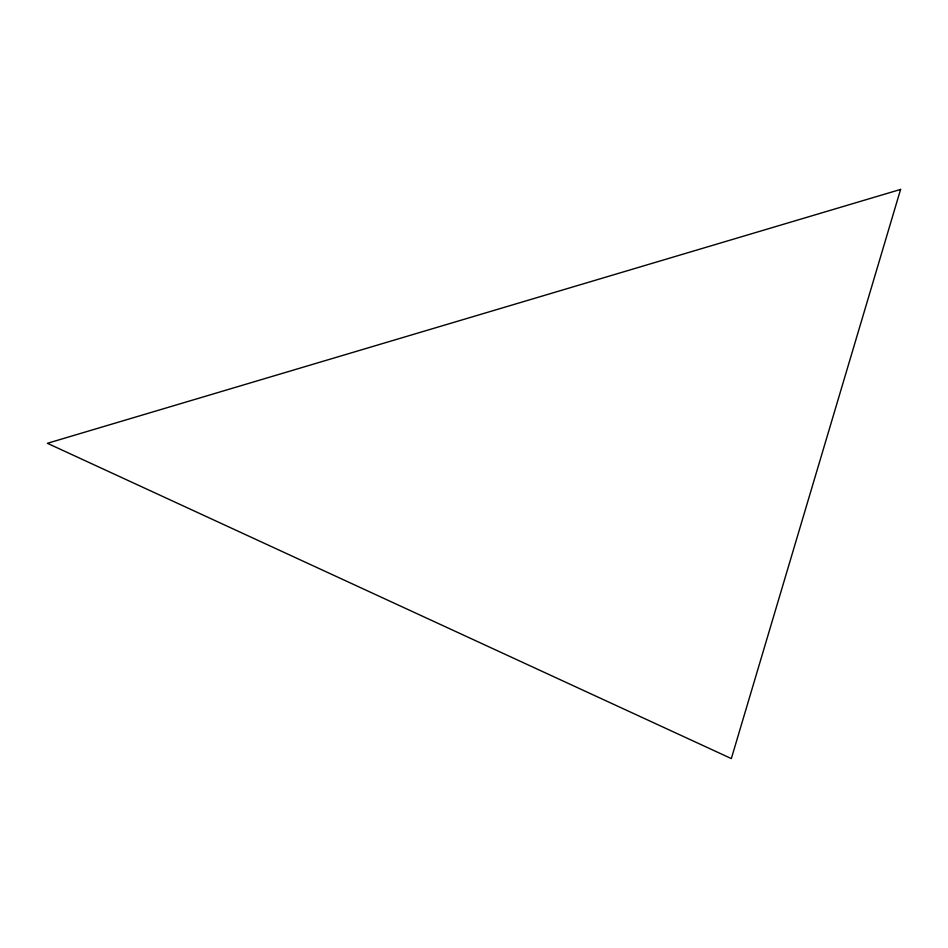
<?xml version="1.0" encoding="UTF-8"?>
<svg xmlns="http://www.w3.org/2000/svg" width="948" height="948" viewBox="0 0 948 948"><rect width="100%" height="100%" fill="white"/><g stroke="black" fill="none" stroke-linecap="round" stroke-linejoin="round"><path stroke-width="1.42" d="M900.6 189.422L731.335 758.578L47.4 443.297L900.6 189.422"/></g></svg>
